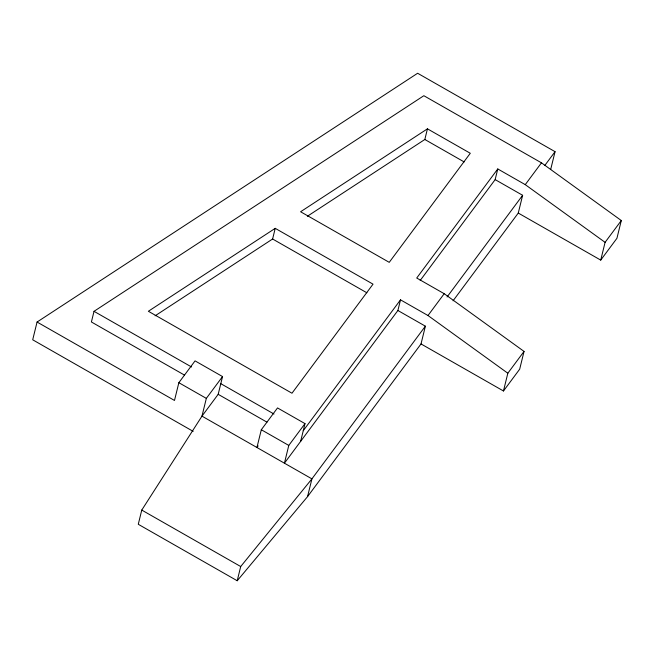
<?xml version="1.0" encoding="UTF-8"?>
<svg xmlns="http://www.w3.org/2000/svg" width="654" height="654" viewBox="0 0 654 654"><rect width="100%" height="100%" fill="white"/><g stroke="black" fill="none" stroke-linecap="round" stroke-linejoin="round"><path stroke-width="0.98" d="M550.693 169.427L555.058 151.671L417.628 73.256L37.065 322.038L32.7 339.794L193.175 431.37M600.732 260.104L605.089 242.348L525.252 184.641L497.768 168.953L495.152 179.613L522.636 195.293L518.27 213.057L600.732 260.104L616.935 238.293L621.3 220.529L541.463 162.83L423.849 95.713L94.021 311.329L91.405 321.981L184.493 375.102M37.065 322.038L174.487 400.452L178.853 382.696L195.055 360.877L222.548 376.565L218.183 394.321L201.972 416.14L141.763 510.079L138.272 524.287L237.214 580.744L307.552 496.631L421.021 343.939L425.378 326.174L397.894 310.495L400.51 299.834L427.994 315.522L507.831 373.23L503.474 390.986L421.021 343.939M222.548 376.565L206.337 398.376L201.972 416.14L311.917 478.867L307.552 496.631M155.112 315.808L272.604 239.004L275.22 228.344L373.025 284.155L291.978 393.218L148.368 311.271L275.22 228.344M300.636 441.376L305.001 423.612L277.517 407.933L261.306 429.743L256.94 447.508L258.142 445.889M237.214 580.744L240.705 566.536L311.917 478.867L425.378 326.174M305.001 423.612L288.79 445.431L284.425 463.187L397.894 310.495M307.339 216.294L424.83 139.49L427.446 128.83L470.283 153.273L389.236 262.344L300.595 211.757L427.446 128.83M497.768 168.953L416.721 278.024L444.205 293.703L524.042 351.411L519.685 369.175L503.474 390.986M303.252 430.716L400.51 299.834M420.195 280.476L495.152 179.613M427.994 315.522L444.205 293.703M525.252 184.641L541.463 162.83M447.074 296.981L522.636 195.293M544.847 165.405L555.058 151.671M453.067 300.799L518.27 213.057M507.831 373.23L524.042 351.411M605.089 242.348L621.3 220.529M424.83 139.49L464.168 161.93M272.604 239.004L366.886 292.796M94.021 311.329L191.54 366.976M220.799 383.669L273.993 414.023M218.183 394.321L266.946 422.149M178.853 382.696L206.337 398.376M261.306 429.743L288.79 445.431M141.763 510.079L240.705 566.536"/></g></svg>
